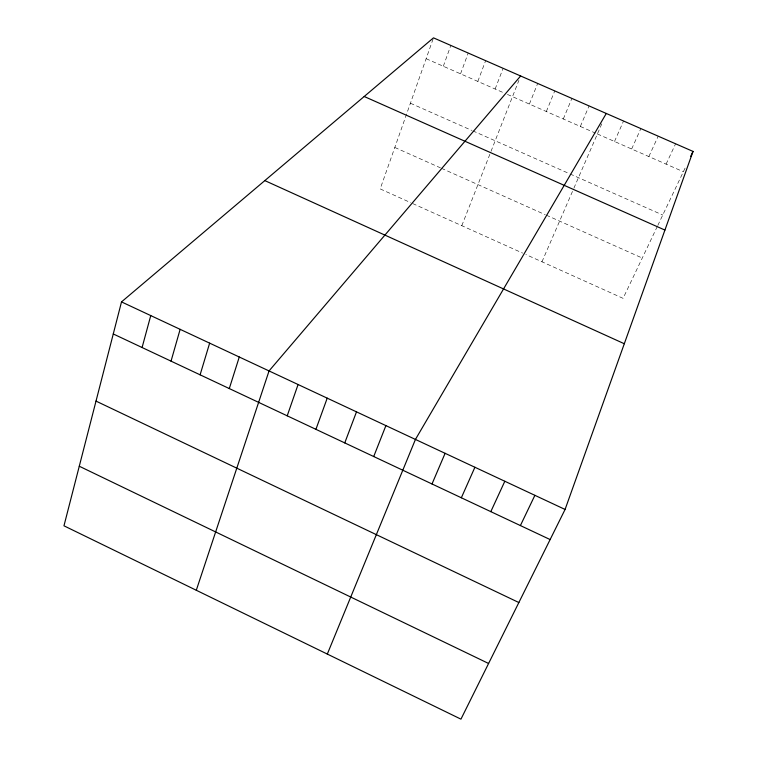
<?xml version="1.0" encoding="UTF-8"?>
<svg xmlns="http://www.w3.org/2000/svg" width="757" height="757" viewBox="0 0 757 757"><rect width="100%" height="100%" fill="white"/><g stroke="black" fill="none" stroke-linecap="round" stroke-linejoin="round"><path stroke-width="0.57" stroke-dasharray="3.79 2.84" d="M433.099 38.948L380.184 188.909L410.673 202.649M443.318 66.256L450.831 45.439M460.549 73.836L468.214 53.047M477.818 81.425L485.634 60.674M495.135 89.033L503.112 68.319M461.798 225.681L490.602 152.394M491.019 151.334L518.914 80.337M529.398 104.078L537.678 83.44M546.336 111.525L554.767 90.916M563.312 118.981L571.895 98.41M580.335 126.466L589.069 105.933M541.965 261.799L573.446 189.184M573.901 188.143L602.08 123.173M614.504 141.474L623.55 121.016M631.66 149.006L640.857 128.586M648.853 156.567L658.202 136.175M666.084 164.137L675.594 143.792M657.313 226.438L623.087 298.343L525.86 254.541M657.814 225.406L686.268 165.632M426.125 58.705L503.31 92.619M507.398 94.417L595.267 133.024M597.396 133.961L683.363 171.725M410.426 103.217L471.762 130.393M472.822 130.866L569.027 173.504M570.078 173.968L662.744 215.035M394.813 147.454L440.413 167.836M441.445 168.3L545.248 214.695M546.27 215.149L642.267 258.052M412.707 203.567L522.642 253.093"/><path stroke-width="1.14" d="M121.508 301.901L63.966 525.812L460.947 719.15L565.082 509.452L693.034 151.419L433.487 37.85L121.508 301.901L565.082 509.452M142.089 347.52L150.757 315.584M171.035 361.146L180.138 329.333M200.103 374.829L209.642 343.139M229.295 388.568L239.278 357.001M196.3 590.261L269.047 370.93L520.627 75.984M287.215 415.82L298.078 384.518M315.924 429.333L327.223 398.154M344.757 442.902L356.5 411.855M373.712 456.537L385.909 425.614M327.317 654.067L415.442 439.429L606.291 113.465M432.01 483.969L445.107 453.311M461.344 497.775L474.904 467.258M490.81 511.647L504.824 481.263M690.611 156.5L693.034 151.419M520.4 525.576L534.887 495.324M364.202 96.499L664.92 230.071M264.818 180.601L624.298 343.735M113.276 333.96L550.131 539.561M96.016 401.106L518.857 602.534M79.277 466.227L488.596 663.482"/></g></svg>
